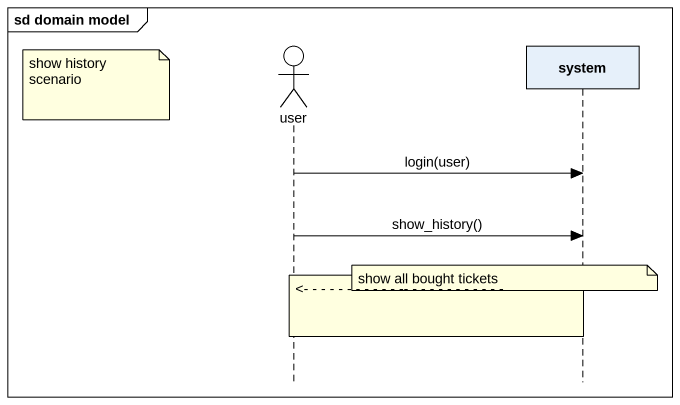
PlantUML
@startuml
mainframe sd domain model
hide footbox
actor user
participant system

note left of user : show history scenario
user -> system : login(user)
user -> system : show_history()
note over system : show all bought tickets
note over user : <- - - - - - - - - - - -- - - - - - - - - - - -
@enduml
